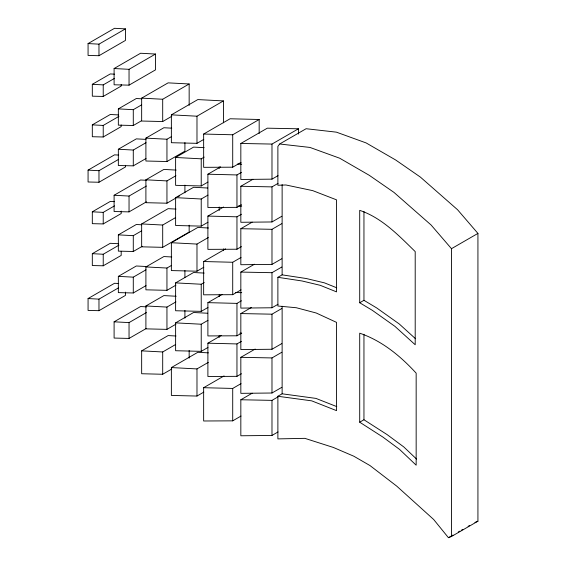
<?xml version="1.0" encoding="UTF-8"?>
<svg xmlns="http://www.w3.org/2000/svg" width="566" height="566" viewBox="0 0 566 566"><rect width="100%" height="100%" fill="white"/><g stroke="black" fill="none" stroke-linecap="round" stroke-linejoin="round"><path stroke-width="0.85" d="M279.646 143.997L277.885 146.375L277.885 185.259L285.915 184.983L312.687 190.622L336.537 199.84L336.537 291.879L320.229 285.314L302.046 280.977L277.885 277.305L277.885 306.022L296.336 307.741L316.231 313.012L336.537 322.379L336.537 410.64L311.696 400.848L277.885 396.264L277.885 438.891L304.869 438.346L333.402 447.465L353.814 456.217L369.98 465.556L396.724 486.123L433.662 519.489L448.435 537.7L451.477 536.483L477.93 521.208L477.93 233.411L457.533 209.71L420.389 177.101L395.684 160.001L366.124 142.929L336.416 132.161L306.107 128.723L279.646 143.997L309.956 147.436L339.664 158.204L369.223 175.276L393.929 192.376L431.073 224.985L451.477 248.686L451.477 536.483M88.07 43.575L114.523 28.3L125.433 28.873L125.433 40.434L98.972 55.709L88.07 55.44L88.07 43.575L98.972 44.148L125.433 28.873M114.099 68.528L140.559 53.254L155.501 54.039L155.501 69.873L129.041 85.148L114.099 84.787L114.099 68.528L129.041 69.321L155.501 54.039M121.188 84.419L121.188 86.067L103.224 96.439L92.315 96.178L92.315 84.313L110.278 73.941L114.474 74.16M92.315 84.313L103.224 84.886L114.452 78.405M141.521 120.749L133.286 125.503L118.344 125.143L118.344 108.891L136.314 98.519L141.585 98.795M121.188 124.966L121.188 126.621L103.224 136.993L92.315 136.724L92.315 124.86L110.278 114.488L118.669 114.933M171.774 116.306L162.697 121.541L141.656 121.032L141.656 98.137L168.116 82.862L189.157 83.973L189.157 105.41M92.315 124.86L103.224 125.433L118.945 116.363M118.344 108.891L133.286 109.677L141.521 104.922M141.656 98.137L162.697 99.248L189.157 83.973M203.781 139.406L196.982 143.332L171.371 142.71L171.371 114.848L197.824 99.574L223.436 100.925L223.436 122.808M146.014 158.515L133.286 165.866L118.344 165.505L118.344 149.247L136.314 138.875L145.978 139.385M125.433 165.329L125.433 166.977L98.972 182.252L88.07 181.99L88.07 170.125L114.523 154.851L118.719 155.07M184.912 142.575L184.912 151.15L166.949 161.522L145.901 161.013L145.901 138.118L163.864 127.746L171.76 128.164M118.344 149.247L133.286 150.04L146.014 142.689M88.07 170.125L98.972 170.699L118.634 159.35M171.371 114.848L196.982 116.2L223.436 100.925M145.901 138.118L166.949 139.229L171.434 136.639M241.024 162.385L232.711 167.189L203.647 167.331L203.647 134.043L230.1 118.768L259.171 119.497L259.171 133.519M207.963 182.068L201.227 185.952L175.616 185.337L175.616 157.475L193.579 147.103L204.177 147.662M146.424 201.843L129.041 211.882L114.099 211.521L114.099 195.263L140.559 179.988L146.707 180.313M176.677 197.584L166.949 203.201L145.901 202.692L145.901 179.797L163.864 169.425L176.146 170.076M121.188 211.083L121.188 213.559L103.224 223.931L92.315 223.669L92.315 211.804L110.278 201.432L114.474 201.652M203.647 134.043L232.711 134.779L259.171 119.497M114.099 195.263L129.041 196.055L146.424 186.016M92.315 211.804L103.224 212.377L114.452 205.897M175.616 157.475L201.227 158.827L204.22 157.093M145.901 179.797L166.949 180.908L175.927 175.722M278.026 175.651L271.984 179.146L240.833 179.479L240.833 143.46L267.293 128.178L298.438 128.793L298.438 134.05M241.449 204.765L236.956 207.361L207.892 207.503L207.892 174.215L220.62 166.871M207.963 222.24L201.227 226.124L175.616 225.501L175.616 197.647L193.579 187.275L207.708 188.018M178.177 196.72L179.67 195.857M240.833 143.46L271.984 144.068L298.438 128.793M142.271 246.302L133.286 251.488L118.344 251.127L118.344 234.869L136.314 224.497L141.585 224.773M189.157 225.197L189.157 232.06L162.697 247.335L141.656 246.826L141.656 223.931L168.116 208.656L176.005 209.073M121.188 251.304L121.188 255.429L103.224 265.801L92.315 265.539L92.315 253.674L110.278 243.295L118.669 243.741M207.892 174.215L236.956 174.944L241.449 172.354M118.344 234.869L133.286 235.661L141.521 230.907M92.315 253.674L103.224 254.247L118.945 245.17M175.616 197.647L201.227 198.999L207.963 195.107M141.656 223.931L162.697 225.042L175.552 217.62M281.811 216.283L271.984 221.957L240.833 222.289L240.833 186.271L252.931 179.288M241.449 246.635L236.956 249.224L207.892 249.365L207.892 216.085L223.612 207.007M203.781 267.272L196.982 271.199L171.371 270.576L171.371 242.722L197.824 227.44L208.422 227.999M240.833 186.271L271.984 186.879L278.026 183.384M146.014 285.632L133.286 292.976L118.344 292.615L118.344 276.364L136.314 265.992L147.74 266.593M125.433 292.106L125.433 295.41L98.972 310.684L88.07 310.423L88.07 298.558L114.523 283.283L118.719 283.502M175.927 285.144L166.949 290.337L145.901 289.82L145.901 266.933L163.864 256.554L171.76 256.971M207.892 216.085L236.956 216.813L241.449 214.224M118.344 276.364L133.286 277.149L146.014 269.805M88.07 298.558L98.972 299.131L118.634 287.783M171.371 242.722L196.982 244.066L208.316 237.522M145.901 266.933L166.949 268.036L171.434 265.447M281.811 258.719L271.984 264.393L240.833 264.725L240.833 228.699L252.174 222.155M241.024 289.877L232.711 294.681L203.647 294.822L203.647 261.534L225.565 248.877M207.963 307.48L201.227 311.371L175.616 310.748L175.616 282.887L193.579 272.515L204.177 273.074M240.833 228.699L271.984 229.315L281.811 223.641M146.424 328.393L129.041 338.426L114.099 338.065L114.099 321.813L140.559 306.539L146.707 306.864M175.927 324.184L166.949 329.37L145.901 328.86L145.901 305.965L163.864 295.594L176.146 296.244M203.647 261.534L232.711 262.263L241.024 257.466M114.099 321.813L129.041 322.599L146.424 312.559M175.616 282.887L201.227 284.238L204.22 282.512M145.901 305.965L166.949 307.076L175.927 301.89M278.026 304.275L271.984 307.77L240.833 308.102L240.833 272.076L254.445 264.223M241.449 333.197L236.956 335.794L207.892 335.935L207.892 302.647L222.113 294.44M207.963 347.46L201.227 351.352L175.616 350.729L175.616 322.875L193.579 312.496L207.708 313.246M240.833 272.076L271.984 272.692L281.811 267.018M171.774 369.018L162.697 374.26L141.656 373.744L141.656 350.856L168.116 335.581L176.005 335.992M277.885 277.305L282.13 274.857L306.291 278.522L324.474 282.866L336.706 287.783M207.892 302.647L236.956 303.383L241.449 300.787M175.616 322.875L201.227 324.219L207.963 320.335M141.656 350.856L162.697 351.967L175.552 344.545M281.811 343.583L271.984 349.257L240.833 349.59L240.833 313.571L251.417 307.458M241.449 373.744L236.956 376.34L207.892 376.482L207.892 343.194L221.363 335.419M203.781 392.125L196.982 396.051L171.371 395.429L171.371 367.567L197.824 352.293L208.422 352.851M240.833 313.571L271.984 314.18L281.811 308.505M207.892 343.194L236.956 343.93L241.449 341.333M171.371 367.567L196.982 368.919L208.316 362.374M281.811 387.335L271.984 393.009L240.833 393.342L240.833 357.323L255.195 349.031M241.024 416.045L232.711 420.849L203.647 420.991L203.647 387.703L224.058 375.923M451.477 248.686L477.93 233.411M359.707 302.76L359.707 210.354C381.944 217.832 398.818 235.597 415.203 251.587L415.203 344.758L394.948 326.37L372.393 310.366L359.707 302.76L363.952 300.313L363.952 211.422M240.833 357.323L271.984 357.931L281.811 352.257M203.647 387.703L232.711 388.439L241.024 383.635M278.026 431.957L271.984 435.445L240.833 435.778L240.833 399.759L252.174 393.207M277.885 396.264L282.13 393.809L315.941 398.4L336.777 406.614M240.833 399.759L271.984 400.367L278.026 396.879M359.707 422.201L359.707 333.183C381.951 340.796 400.459 356.014 416.159 373.15L416.159 465.181L399.532 449.376L382.871 437.058L359.707 422.201L363.952 419.753L363.952 334.258M448.435 537.7L452.97 535.082M458.262 532.026L459.776 531.156M461.29 530.278L462.804 529.408M468.096 526.352L469.603 525.481M474.895 522.425L477.93 521.208M237.31 164.133L241.71 164.239M238.187 206.024L241.71 206.109M235.548 292.523L241.71 292.679M239.949 333.176L241.71 333.225M363.952 300.313L376.645 307.911L399.193 323.915L415.529 338.744M363.952 419.753L387.116 434.61L403.777 446.928L416.569 459.083M282.13 184.558L282.13 274.857M282.13 306.199L282.13 393.809M271.984 144.068L271.984 179.146M271.984 186.879L271.984 221.957M271.984 229.315L271.984 264.393M271.984 272.692L271.984 307.77M271.984 314.18L271.984 349.257M271.984 357.931L271.984 393.009M271.984 400.367L271.984 435.445M236.956 174.944L236.956 207.361M236.956 216.813L236.956 249.224M236.956 303.383L236.956 335.794M236.956 343.93L236.956 376.34M232.711 134.779L232.711 167.189M232.711 262.263L232.711 294.681M232.711 388.439L232.711 420.849M223.436 248.92L223.436 250.674M219.191 166.829L219.191 168.583M219.191 207L219.191 210.502M219.191 294.872L219.191 296.619M219.191 335.73L219.191 337.478M201.227 158.827L201.227 185.952M201.227 198.999L201.227 226.124M201.227 284.238L201.227 311.371M201.227 324.219L201.227 351.352M196.982 116.2L196.982 143.332M196.982 244.066L196.982 271.199M196.982 368.919L196.982 396.051M189.157 350.411L189.157 358.122M184.912 185.11L184.912 192.829M184.912 270.527L184.912 277.39M184.912 310.423L184.912 318.142M166.949 139.229L166.949 161.522M166.949 180.908L166.949 203.201M166.949 268.036L166.949 290.337M166.949 307.076L166.949 329.37M162.697 99.248L162.697 121.541M162.697 225.042L162.697 247.335M162.697 351.967L162.697 374.26M133.286 109.677L133.286 125.503M133.286 150.04L133.286 165.866M133.286 235.661L133.286 251.488M133.286 277.149L133.286 292.976M129.041 69.321L129.041 85.148M129.041 196.055L129.041 211.882M129.041 322.599L129.041 338.426M103.224 84.886L103.224 96.439M103.224 125.433L103.224 136.993M103.224 212.377L103.224 223.931M103.224 254.247L103.224 265.801M98.972 44.148L98.972 55.709M98.972 170.699L98.972 182.252M98.972 299.131L98.972 310.684"/></g></svg>
